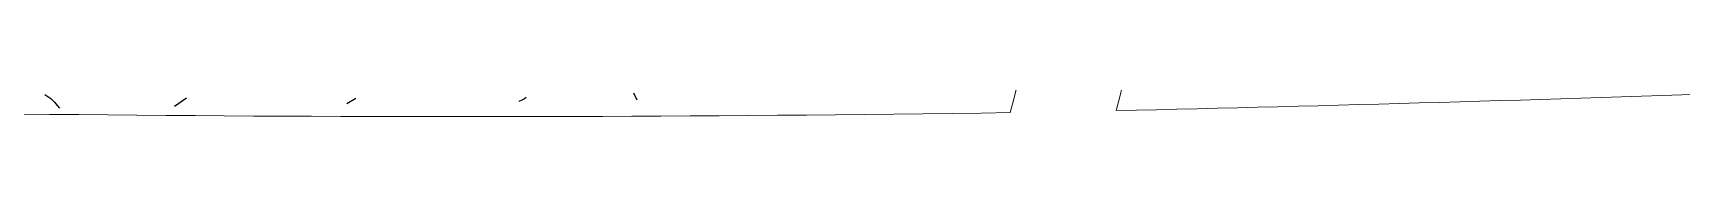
# Model space of a CAD drawing. Header units: millimetres. Extents: x 340454 to 342791, y 6993867 to 6995092.
# Drawn here: x 341591.3 to 341672, y 6994361 to 6994361.9 of the extents above; entities that cross this region are included whole.
import ezdxf

# ---------------------------------------------------------------- set-up
doc = ezdxf.new("R2010")
doc.units = ezdxf.units.MM
doc.header["$LTSCALE"] = 10
for name, color, linetype in [('T-HM-CURVA_INTERMEDIARIA', 45, 'Continuous'), ('T-HM-CURVA_MESTRA', 20, 'Continuous'), ('URB-Quadras', 3, 'Continuous')]:
    doc.layers.add(name, color=color, linetype=linetype)

msp = doc.modelspace()

# ---------------------------------------------------------------- linework, layer by layer
at = {"layer": 'T-HM-CURVA_INTERMEDIARIA', "color": 45, "linetype": 'Continuous', "lineweight": -3, "flags": 128}
for points, elevation in [([(341591.85, 6994362.084), (341592.131, 6994361.89), (341592.31, 6994361.701), (341592.45, 6994361.538), (341592.558, 6994361.41)], 694), ([(341598.792, 6994361.897), (341598.193, 6994361.494)], 693), ([(341607.077, 6994361.893), (341606.632, 6994361.619)], 692), ([(341615.433, 6994361.944), (341615.344, 6994361.876), (341615.208, 6994361.809), (341615.071, 6994361.744)], 691)]:
    msp.add_lwpolyline(points, dxfattribs=dict(at, elevation=elevation))
at = {"layer": 'T-HM-CURVA_MESTRA', "color": 20, "linetype": 'Continuous', "lineweight": -3, "elevation": 690, "flags": 128}
msp.add_lwpolyline([(341620.682, 6994362.164), (341620.84, 6994361.829)], dxfattribs=at)
at = {"layer": 'URB-Quadras', "color": 252, "lineweight": 0}
for points in [[(341703.93, 6994441.826, -0.080581), (341662.381, 6994412.28, -0.014691), (341654.401, 6994409.207, 0.282783), (341653.082, 6994407.579), (341652.199, 6994400.833, -0.027057), (341644.332, 6994361.297, 0.005791), (341707.675, 6994363.454), (341712.783, 6994406.509, 0.073867), (341715.813, 6994441.106), (341715.665, 6994441.25, 0.331147)], [(341647.587, 6994404.075, 0.539042), (341645.07, 6994406.272, -0.063948), (341608.373, 6994400.976, -0.017621), (341465.349, 6994405.484, 0.405467), (341460.039, 6994400.978), (341456.79, 6994367.487, 0.024417), (341639.14, 6994361.196, 0.029404)]]:
    msp.add_lwpolyline(points, format="xyb", close=True, dxfattribs=at)

doc.saveas('drawing.dxf')
